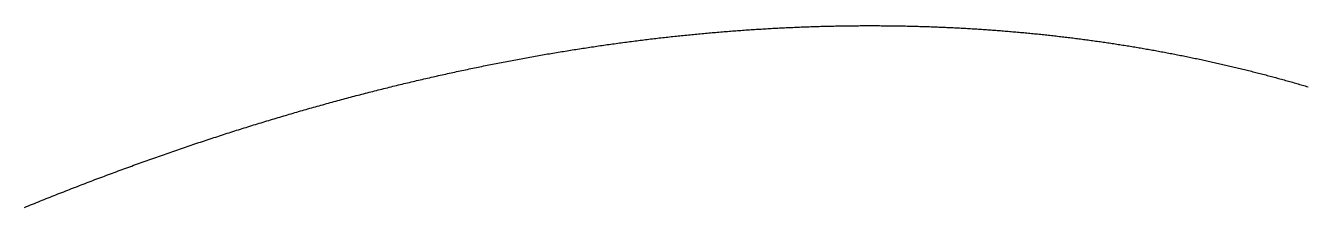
# Model space of a CAD drawing. Header units: millimetres. Extents: x 84 to 218, y -151 to -51.
# Drawn here: x 183.83 to 200.7, y -53.76 to -51.37 of the extents above; entities that cross this region are included whole.
import ezdxf

# ---------------------------------------------------------------- set-up
doc = ezdxf.new("R2010")
doc.units = ezdxf.units.MM
doc.layers.add('BLACK', color=250, linetype='CONTINUOUS')

msp = doc.modelspace()

# ---------------------------------------------------------------- linework, layer by layer
at = {"layer": 'BLACK', "linetype": 'CONTINUOUS'}
for p, q in [((192.934918, -51.452745), (192.957209, -51.450869)), ((192.957209, -51.450869), (192.979488, -51.449014)), ((192.979488, -51.449014), (193.001758, -51.447179)), ((193.001758, -51.447179), (193.024017, -51.445366)), ((193.024017, -51.445366), (193.046268, -51.443574)), ((193.046268, -51.443574), (193.068507, -51.441802)), ((193.068507, -51.441802), (193.090738, -51.440052)), ((193.090738, -51.440052), (193.112956, -51.438322)), ((193.112956, -51.438322), (193.135167, -51.436613)), ((193.135167, -51.436613), (193.157366, -51.434925)), ((193.157366, -51.434925), (193.179557, -51.433257)), ((193.179557, -51.433257), (193.201735, -51.431611)), ((193.201735, -51.431611), (193.223906, -51.429985)), ((193.223906, -51.429985), (193.246064, -51.42838)), ((193.246064, -51.42838), (193.268215, -51.426796)), ((193.268215, -51.426796), (193.290353, -51.425232)), ((193.290353, -51.425232), (193.312484, -51.42369)), ((193.312484, -51.42369), (193.334602, -51.422168)), ((193.334602, -51.422168), (193.356713, -51.420667)), ((193.356713, -51.420667), (193.378811, -51.419186)), ((193.378811, -51.419186), (193.400902, -51.417727)), ((193.400902, -51.417727), (193.42298, -51.416288)), ((193.42298, -51.416288), (193.44505, -51.414869)), ((193.44505, -51.414869), (193.467108, -51.413472)), ((193.467108, -51.413472), (193.489158, -51.412095)), ((193.489158, -51.412095), (193.511196, -51.410738)), ((193.511196, -51.410738), (193.533226, -51.409403)), ((193.533226, -51.409403), (193.555244, -51.408088)), ((193.555244, -51.408088), (193.577254, -51.406793)), ((193.577254, -51.406793), (193.599252, -51.40552)), ((193.599252, -51.40552), (193.621242, -51.404267)), ((193.621242, -51.404267), (193.64322, -51.403034)), ((193.64322, -51.403034), (193.665189, -51.401822)), ((193.665189, -51.401822), (193.687147, -51.400631)), ((193.687147, -51.400631), (193.709097, -51.39946)), ((193.709097, -51.39946), (193.731034, -51.39831)), ((193.731034, -51.39831), (193.752963, -51.39718)), ((193.752963, -51.39718), (193.774881, -51.396071)), ((193.774881, -51.396071), (193.79679, -51.394983)), ((193.79679, -51.394983), (193.818687, -51.393915)), ((193.818687, -51.393915), (193.840576, -51.392867)), ((193.840576, -51.392867), (193.862453, -51.39184)), ((193.862453, -51.39184), (193.884322, -51.390833)), ((193.884322, -51.390833), (193.906179, -51.389847)), ((193.906179, -51.389847), (193.928028, -51.388882)), ((193.928028, -51.388882), (193.949865, -51.387937)), ((193.949865, -51.387937), (193.971693, -51.387012)), ((193.971693, -51.387012), (193.99351, -51.386108)), ((193.99351, -51.386108), (194.015318, -51.385224)), ((194.015318, -51.385224), (194.037115, -51.384361)), ((194.037115, -51.384361), (194.058903, -51.383518)), ((194.058903, -51.383518), (194.080679, -51.382695)), ((194.080679, -51.382695), (194.102447, -51.381893)), ((194.102447, -51.381893), (194.124203, -51.381111)), ((194.124203, -51.381111), (194.145951, -51.38035)), ((194.145951, -51.38035), (194.167687, -51.379609)), ((194.167687, -51.379609), (194.189414, -51.378888)), ((194.189414, -51.378888), (194.21113, -51.378188)), ((194.21113, -51.378188), (194.232837, -51.377508)), ((194.232837, -51.377508), (194.254533, -51.376848)), ((194.254533, -51.376848), (194.27622, -51.376209)), ((194.27622, -51.376209), (194.297895, -51.37559)), ((194.297895, -51.37559), (194.319562, -51.374991)), ((194.319562, -51.374991), (194.341217, -51.374413)), ((194.341217, -51.374413), (194.362864, -51.373855)), ((194.362864, -51.373855), (194.384499, -51.373317)), ((194.384499, -51.373317), (194.406125, -51.372799)), ((194.406125, -51.372799), (194.42774, -51.372302)), ((194.42774, -51.372302), (194.449346, -51.371825)), ((194.449346, -51.371825), (194.47094, -51.371368)), ((194.47094, -51.371368), (194.492527, -51.370931)), ((194.492527, -51.370931), (194.514101, -51.370514)), ((194.514101, -51.370514), (194.535666, -51.370118)), ((194.535666, -51.370118), (194.55722, -51.369742)), ((194.55722, -51.369742), (194.578766, -51.369386)), ((194.578766, -51.369386), (194.600299, -51.36905)), ((194.600299, -51.36905), (194.621825, -51.368735)), ((194.621825, -51.368735), (194.643338, -51.368439)), ((194.643338, -51.368439), (194.664843, -51.368164)), ((194.664843, -51.368164), (194.686336, -51.367909)), ((194.686336, -51.367909), (194.707821, -51.367674)), ((194.707821, -51.367674), (194.729294, -51.367459)), ((194.729294, -51.367459), (194.750758, -51.367264)), ((194.750758, -51.367264), (194.772211, -51.367089)), ((194.772211, -51.367089), (194.793655, -51.366934)), ((194.793655, -51.366934), (194.815087, -51.3668)), ((194.815087, -51.3668), (194.836511, -51.366685)), ((194.836511, -51.366685), (194.857923, -51.366591)), ((194.857923, -51.366591), (194.879327, -51.366516)), ((194.879327, -51.366516), (194.900718, -51.366462)), ((194.900718, -51.366462), (194.922102, -51.366427)), ((194.922102, -51.366427), (194.943473, -51.366413)), ((194.943473, -51.366413), (194.964836, -51.366419)), ((194.964836, -51.366419), (194.986187, -51.366444)), ((194.986187, -51.366444), (195.00753, -51.36649)), ((195.00753, -51.36649), (195.028861, -51.366555)), ((195.028861, -51.366555), (195.050184, -51.366641)), ((195.050184, -51.366641), (195.071494, -51.366746)), ((195.071494, -51.366746), (195.092796, -51.366872)), ((195.092796, -51.366872), (195.114086, -51.367017)), ((195.114086, -51.367017), (195.135368, -51.367183)), ((195.135368, -51.367183), (195.156638, -51.367368)), ((195.156638, -51.367368), (195.1779, -51.367573)), ((195.1779, -51.367573), (195.199149, -51.367798)), ((195.199149, -51.367798), (195.220391, -51.368043)), ((195.220391, -51.368043), (195.24162, -51.368308)), ((195.24162, -51.368308), (195.262841, -51.368593)), ((195.262841, -51.368593), (195.28405, -51.368897)), ((195.28405, -51.368897), (195.30525, -51.369222)), ((195.30525, -51.369222), (195.326439, -51.369566)), ((195.326439, -51.369566), (195.347619, -51.36993)), ((195.347619, -51.36993), (195.368787, -51.370314)), ((195.368787, -51.370314), (195.389947, -51.370718)), ((195.389947, -51.370718), (195.411095, -51.371141)), ((195.411095, -51.371141), (195.432235, -51.371585)), ((195.432235, -51.371585), (195.453362, -51.372048)), ((195.453362, -51.372048), (195.474482, -51.372531)), ((195.474482, -51.372531), (195.495589, -51.373033)), ((195.495589, -51.373033), (195.516688, -51.373556)), ((195.516688, -51.373556), (195.537775, -51.374098)), ((195.537775, -51.374098), (195.558853, -51.37466)), ((195.558853, -51.37466), (195.57992, -51.375242)), ((195.57992, -51.375242), (195.600978, -51.375843)), ((195.600978, -51.375843), (195.622024, -51.376464)), ((195.622024, -51.376464), (195.643062, -51.377105)), ((195.643062, -51.377105), (195.664088, -51.377766)), ((195.664088, -51.377766), (195.685105, -51.378446)), ((195.685105, -51.378446), (195.706111, -51.379146)), ((195.706111, -51.379146), (195.727108, -51.379865)), ((195.727108, -51.379865), (195.748093, -51.380605)), ((195.748093, -51.380605), (195.76907, -51.381364)), ((195.76907, -51.381364), (195.790034, -51.382142)), ((195.790034, -51.382142), (195.810991, -51.38294)), ((195.810991, -51.38294), (195.831935, -51.383758)), ((195.831935, -51.383758), (195.852871, -51.384595)), ((195.852871, -51.384595), (195.873795, -51.385452)), ((195.873795, -51.385452), (195.894711, -51.386329)), ((195.894711, -51.386329), (195.915614, -51.387225)), ((195.915614, -51.387225), (195.936509, -51.388141)), ((195.936509, -51.388141), (195.957393, -51.389076)), ((195.957393, -51.389076), (195.978267, -51.390031)), ((195.978267, -51.390031), (195.99913, -51.391006)), ((195.99913, -51.391006), (196.019985, -51.392)), ((196.019985, -51.392), (196.040827, -51.393013)), ((196.040827, -51.393013), (196.061661, -51.394047)), ((196.061661, -51.394047), (196.082483, -51.395099)), ((196.082483, -51.395099), (196.103297, -51.396171)), ((196.103297, -51.396171), (196.124099, -51.397263)), ((196.124099, -51.397263), (196.144892, -51.398374)), ((196.144892, -51.398374), (196.165673, -51.399505)), ((196.165673, -51.399505), (196.186446, -51.400655)), ((196.186446, -51.400655), (196.207207, -51.401824)), ((196.207207, -51.401824), (196.227959, -51.403013)), ((196.227959, -51.403013), (196.2487, -51.404222)), ((196.2487, -51.404222), (196.269432, -51.40545)), ((196.269432, -51.40545), (196.290152, -51.406697)), ((196.290152, -51.406697), (196.310863, -51.407964)), ((196.310863, -51.407964), (196.331563, -51.40925)), ((196.331563, -51.40925), (196.352254, -51.410555)), ((196.352254, -51.410555), (196.372933, -51.41188)), ((196.372933, -51.41188), (196.393604, -51.413224)), ((196.393604, -51.413224), (196.414263, -51.414588)), ((196.414263, -51.414588), (196.434913, -51.415971)), ((196.434913, -51.415971), (196.455552, -51.417374)), ((196.455552, -51.417374), (196.476182, -51.418795)), ((196.476182, -51.418795), (196.4968, -51.420237)), ((196.4968, -51.420237), (196.517409, -51.421697)), ((196.517409, -51.421697), (196.538007, -51.423177)), ((196.538007, -51.423177), (196.558596, -51.424676)), ((196.558596, -51.424676), (196.579173, -51.426194)), ((196.579173, -51.426194), (196.599742, -51.427732)), ((196.599742, -51.427732), (196.620298, -51.429289)), ((196.620298, -51.429289), (196.640847, -51.430865)), ((196.640847, -51.430865), (196.661383, -51.432461)), ((196.661383, -51.432461), (196.681911, -51.434076)), ((196.681911, -51.434076), (196.702427, -51.43571)), ((196.702427, -51.43571), (196.722934, -51.437363)), ((196.722934, -51.437363), (196.743429, -51.439036)), ((196.743429, -51.439036), (196.763916, -51.440727)), ((196.763916, -51.440727), (196.784391, -51.442438)), ((196.784391, -51.442438), (196.804858, -51.444169)), ((196.804858, -51.444169), (196.825312, -51.445918)), ((196.825312, -51.445918), (196.845758, -51.447687)), ((196.845758, -51.447687), (196.866192, -51.449475)), ((196.866192, -51.449475), (196.886618, -51.451282)), ((196.886618, -51.451282), (196.907032, -51.453108)), ((191.441764, -51.623322), (191.464711, -51.620042)), ((191.464711, -51.620042), (191.487646, -51.616785)), ((191.487646, -51.616785), (191.510573, -51.613548)), ((191.510573, -51.613548), (191.533488, -51.610334)), ((191.533488, -51.610334), (191.556395, -51.60714)), ((191.556395, -51.60714), (191.57929, -51.603969)), ((191.57929, -51.603969), (191.602178, -51.600819)), ((191.602178, -51.600819), (191.625053, -51.597691)), ((191.625053, -51.597691), (191.647921, -51.594584)), ((191.647921, -51.594584), (191.670777, -51.591499)), ((191.670777, -51.591499), (191.693625, -51.588435)), ((191.693625, -51.588435), (191.716461, -51.585393)), ((191.716461, -51.585393), (191.739289, -51.582372)), ((191.739289, -51.582372), (191.762105, -51.579372)), ((191.762105, -51.579372), (191.784914, -51.576394)), ((191.784914, -51.576394), (191.80771, -51.573438)), ((191.80771, -51.573438), (191.830499, -51.570503)), ((191.830499, -51.570503), (191.853276, -51.56759)), ((191.853276, -51.56759), (191.876045, -51.564697)), ((191.876045, -51.564697), (191.898801, -51.561827)), ((191.898801, -51.561827), (191.92155, -51.558978)), ((191.92155, -51.558978), (191.944287, -51.55615)), ((191.944287, -51.55615), (191.967017, -51.553343)), ((191.967017, -51.553343), (191.989734, -51.550558)), ((191.989734, -51.550558), (192.012443, -51.547794)), ((192.012443, -51.547794), (192.03514, -51.545052)), ((192.03514, -51.545052), (192.05783, -51.542331)), ((192.05783, -51.542331), (192.080508, -51.539631)), ((192.080508, -51.539631), (192.103177, -51.536953)), ((192.103177, -51.536953), (192.125835, -51.534296)), ((192.125835, -51.534296), (192.148485, -51.53166)), ((192.148485, -51.53166), (192.171123, -51.529046)), ((192.171123, -51.529046), (192.193753, -51.526452)), ((192.193753, -51.526452), (192.21637, -51.52388)), ((192.21637, -51.52388), (192.238981, -51.52133)), ((192.238981, -51.52133), (192.261579, -51.5188)), ((192.261579, -51.5188), (192.284169, -51.516292)), ((192.284169, -51.516292), (192.306747, -51.513805)), ((192.306747, -51.513805), (192.329317, -51.511339)), ((192.329317, -51.511339), (192.351875, -51.508895)), ((192.351875, -51.508895), (192.374426, -51.506471)), ((192.374426, -51.506471), (192.396964, -51.504069)), ((192.396964, -51.504069), (192.419495, -51.501688)), ((192.419495, -51.501688), (192.442013, -51.499328)), ((192.442013, -51.499328), (192.464524, -51.49699)), ((192.464524, -51.49699), (192.487022, -51.494672)), ((192.487022, -51.494672), (192.509513, -51.492376)), ((192.509513, -51.492376), (192.531991, -51.4901)), ((192.531991, -51.4901), (192.554462, -51.487846)), ((192.554462, -51.487846), (192.576921, -51.485613)), ((192.576921, -51.485613), (192.599372, -51.483401)), ((192.599372, -51.483401), (192.62181, -51.48121)), ((192.62181, -51.48121), (192.644241, -51.47904)), ((192.644241, -51.47904), (192.66666, -51.476892)), ((192.66666, -51.476892), (192.689071, -51.474764)), ((192.689071, -51.474764), (192.711469, -51.472657)), ((192.711469, -51.472657), (192.73386, -51.470571)), ((192.73386, -51.470571), (192.756239, -51.468507)), ((192.756239, -51.468507), (192.77861, -51.466463)), ((192.77861, -51.466463), (192.800969, -51.46444)), ((192.800969, -51.46444), (192.82332, -51.462439)), ((192.82332, -51.462439), (192.845658, -51.460458)), ((192.845658, -51.460458), (192.867989, -51.458498)), ((192.867989, -51.458498), (192.890308, -51.45656)), ((192.890308, -51.45656), (192.912619, -51.454642)), ((192.912619, -51.454642), (192.934918, -51.452745)), ((196.907032, -51.453108), (196.927437, -51.454953)), ((196.927437, -51.454953), (196.94783, -51.456818)), ((196.94783, -51.456818), (196.968215, -51.458701)), ((196.968215, -51.458701), (196.988588, -51.460604)), ((196.988588, -51.460604), (197.008952, -51.462526)), ((197.008952, -51.462526), (197.029304, -51.464467)), ((197.029304, -51.464467), (197.049648, -51.466427)), ((197.049648, -51.466427), (197.06998, -51.468406)), ((197.06998, -51.468406), (197.090303, -51.470405)), ((197.090303, -51.470405), (197.110615, -51.472422)), ((197.110615, -51.472422), (197.130917, -51.474459)), ((197.130917, -51.474459), (197.151208, -51.476514)), ((197.151208, -51.476514), (197.171491, -51.478589)), ((197.171491, -51.478589), (197.191761, -51.480683)), ((197.191761, -51.480683), (197.212023, -51.482796)), ((197.212023, -51.482796), (197.232273, -51.484927)), ((197.232273, -51.484927), (197.252515, -51.487078)), ((197.252515, -51.487078), (197.272744, -51.489248)), ((197.272744, -51.489248), (197.292965, -51.491437)), ((197.292965, -51.491437), (197.313175, -51.493645)), ((197.313175, -51.493645), (197.333375, -51.495872)), ((197.333375, -51.495872), (197.353564, -51.498118)), ((197.353564, -51.498118), (197.373744, -51.500383)), ((197.373744, -51.500383), (197.393912, -51.502666)), ((197.393912, -51.502666), (197.414072, -51.504969)), ((197.414072, -51.504969), (197.434219, -51.507291)), ((197.434219, -51.507291), (197.454359, -51.509632)), ((197.454359, -51.509632), (197.474486, -51.511991)), ((197.474486, -51.511991), (197.494604, -51.51437)), ((197.494604, -51.51437), (197.514711, -51.516768)), ((197.514711, -51.516768), (197.534809, -51.519184)), ((197.534809, -51.519184), (197.554896, -51.521619)), ((197.554896, -51.521619), (197.574974, -51.524074)), ((197.574974, -51.524074), (197.595039, -51.526547)), ((197.595039, -51.526547), (197.615097, -51.529039)), ((197.615097, -51.529039), (197.635142, -51.53155)), ((197.635142, -51.53155), (197.655179, -51.53408)), ((197.655179, -51.53408), (197.675204, -51.536628)), ((197.675204, -51.536628), (197.69522, -51.539196)), ((197.69522, -51.539196), (197.715224, -51.541782)), ((197.715224, -51.541782), (197.73522, -51.544388)), ((197.73522, -51.544388), (197.755204, -51.547012)), ((197.755204, -51.547012), (197.775179, -51.549655)), ((197.775179, -51.549655), (197.795143, -51.552316)), ((197.795143, -51.552316), (197.815098, -51.554997)), ((197.815098, -51.554997), (197.835041, -51.557696)), ((197.835041, -51.557696), (197.854975, -51.560414)), ((197.854975, -51.560414), (197.874898, -51.563151)), ((197.874898, -51.563151), (197.894812, -51.565907)), ((197.894812, -51.565907), (197.914714, -51.568681)), ((197.914714, -51.568681), (197.934607, -51.571475)), ((197.934607, -51.571475), (197.954489, -51.574286)), ((197.954489, -51.574286), (197.974361, -51.577117)), ((197.974361, -51.577117), (197.994222, -51.579967)), ((197.994222, -51.579967), (198.014075, -51.582835)), ((198.014075, -51.582835), (198.033915, -51.585722)), ((198.033915, -51.585722), (198.053747, -51.588628)), ((198.053747, -51.588628), (198.073567, -51.591552)), ((198.073567, -51.591552), (198.093379, -51.594495)), ((198.093379, -51.594495), (198.113178, -51.597457)), ((198.113178, -51.597457), (198.132969, -51.600437)), ((198.132969, -51.600437), (198.152748, -51.603436)), ((198.152748, -51.603436), (198.172519, -51.606454)), ((198.172519, -51.606454), (198.192278, -51.609491)), ((198.192278, -51.609491), (198.212027, -51.612546)), ((198.212027, -51.612546), (198.231766, -51.615619)), ((198.231766, -51.615619), (198.251495, -51.618712)), ((198.251495, -51.618712), (198.271213, -51.621823)), ((190.39905, -51.793439), (190.422435, -51.789177)), ((190.422435, -51.789177), (190.445813, -51.784935)), ((190.445813, -51.784935), (190.469179, -51.780716)), ((190.469179, -51.780716), (190.492538, -51.776519)), ((190.492538, -51.776519), (190.515884, -51.772345)), ((190.515884, -51.772345), (190.539223, -51.768192)), ((190.539223, -51.768192), (190.56255, -51.764061)), ((190.56255, -51.764061), (190.585869, -51.759952)), ((190.585869, -51.759952), (190.609177, -51.755866)), ((190.609177, -51.755866), (190.632477, -51.751801)), ((190.632477, -51.751801), (190.655765, -51.747758)), ((190.655765, -51.747758), (190.679045, -51.743738)), ((190.679045, -51.743738), (190.702313, -51.739739)), ((190.702313, -51.739739), (190.725574, -51.735762)), ((190.725574, -51.735762), (190.748823, -51.731808)), ((190.748823, -51.731808), (190.772065, -51.727875)), ((190.772065, -51.727875), (190.795294, -51.723964)), ((190.795294, -51.723964), (190.818516, -51.720075)), ((190.818516, -51.720075), (190.841725, -51.716208)), ((190.841725, -51.716208), (190.864928, -51.712363)), ((190.864928, -51.712363), (190.888118, -51.70854)), ((190.888118, -51.70854), (190.9113, -51.704738)), ((190.9113, -51.704738), (190.934471, -51.700959)), ((190.934471, -51.700959), (190.957634, -51.697201)), ((190.957634, -51.697201), (190.980785, -51.693465)), ((190.980785, -51.693465), (191.003928, -51.689751)), ((191.003928, -51.689751), (191.02706, -51.686059)), ((191.02706, -51.686059), (191.050183, -51.682389)), ((191.050183, -51.682389), (191.073295, -51.678741)), ((191.073295, -51.678741), (191.096399, -51.675114)), ((191.096399, -51.675114), (191.119491, -51.671509)), ((191.119491, -51.671509), (191.142576, -51.667926)), ((191.142576, -51.667926), (191.165648, -51.664365)), ((191.165648, -51.664365), (191.188713, -51.660825)), ((191.188713, -51.660825), (191.211766, -51.657307)), ((191.211766, -51.657307), (191.234811, -51.653811)), ((191.234811, -51.653811), (191.257845, -51.650337)), ((191.257845, -51.650337), (191.28087, -51.646884)), ((191.28087, -51.646884), (191.303884, -51.643453)), ((191.303884, -51.643453), (191.32689, -51.640043)), ((191.32689, -51.640043), (191.349883, -51.636656)), ((191.349883, -51.636656), (191.372869, -51.63329)), ((191.372869, -51.63329), (191.395844, -51.629946)), ((191.395844, -51.629946), (191.41881, -51.626623)), ((191.41881, -51.626623), (191.441764, -51.623322)), ((198.271213, -51.621823), (198.290922, -51.624953)), ((198.290922, -51.624953), (198.310619, -51.628101)), ((198.310619, -51.628101), (198.330307, -51.631268)), ((198.330307, -51.631268), (198.349984, -51.634454)), ((198.349984, -51.634454), (198.369652, -51.637658)), ((198.369652, -51.637658), (198.389308, -51.64088)), ((198.389308, -51.64088), (198.408955, -51.644122)), ((198.408955, -51.644122), (198.428591, -51.647382)), ((198.428591, -51.647382), (198.448218, -51.65066)), ((198.448218, -51.65066), (198.467833, -51.653957)), ((198.467833, -51.653957), (198.487439, -51.657273)), ((198.487439, -51.657273), (198.507034, -51.660607)), ((198.507034, -51.660607), (198.52662, -51.66396)), ((198.52662, -51.66396), (198.546194, -51.667331)), ((198.546194, -51.667331), (198.56576, -51.670721)), ((198.56576, -51.670721), (198.585313, -51.674129)), ((198.585313, -51.674129), (198.604858, -51.677556)), ((198.604858, -51.677556), (198.624392, -51.681001)), ((198.624392, -51.681001), (198.643916, -51.684465)), ((198.643916, -51.684465), (198.663429, -51.687947)), ((198.663429, -51.687947), (198.682932, -51.691448)), ((198.682932, -51.691448), (198.702425, -51.694967)), ((198.702425, -51.694967), (198.721908, -51.698505)), ((198.721908, -51.698505), (198.74138, -51.702061)), ((198.74138, -51.702061), (198.760843, -51.705636)), ((198.760843, -51.705636), (198.780294, -51.709229)), ((198.780294, -51.709229), (198.799736, -51.71284)), ((198.799736, -51.71284), (198.819167, -51.71647)), ((198.819167, -51.71647), (198.838589, -51.720119)), ((198.838589, -51.720119), (198.857999, -51.723785)), ((198.857999, -51.723785), (198.8774, -51.727471)), ((198.8774, -51.727471), (198.89679, -51.731174)), ((198.89679, -51.731174), (198.916171, -51.734897)), ((198.916171, -51.734897), (198.93554, -51.738637)), ((198.93554, -51.738637), (198.9549, -51.742396)), ((198.9549, -51.742396), (198.974249, -51.746173)), ((198.974249, -51.746173), (198.993589, -51.749969)), ((198.993589, -51.749969), (199.012917, -51.753783)), ((199.012917, -51.753783), (199.032236, -51.757615)), ((199.032236, -51.757615), (199.051544, -51.761466)), ((199.051544, -51.761466), (199.070843, -51.765335)), ((199.070843, -51.765335), (199.09013, -51.769222)), ((199.09013, -51.769222), (199.109408, -51.773128)), ((199.109408, -51.773128), (199.128675, -51.777052)), ((199.128675, -51.777052), (199.147932, -51.780994)), ((199.147932, -51.780994), (199.167179, -51.784955)), ((199.167179, -51.784955), (199.186416, -51.788934)), ((199.186416, -51.788934), (199.205642, -51.792931)), ((189.55068, -51.961728), (189.574413, -51.956662)), ((189.574413, -51.956662), (189.59814, -51.951618)), ((189.59814, -51.951618), (189.621854, -51.946597)), ((189.621854, -51.946597), (189.645561, -51.941598)), ((189.645561, -51.941598), (189.669256, -51.936622)), ((189.669256, -51.936622), (189.692944, -51.931667)), ((189.692944, -51.931667), (189.71662, -51.926736)), ((189.71662, -51.926736), (189.740289, -51.921827)), ((189.740289, -51.921827), (189.763945, -51.916941)), ((189.763945, -51.916941), (189.787595, -51.912076)), ((189.787595, -51.912076), (189.811232, -51.907235)), ((189.811232, -51.907235), (189.834862, -51.902415)), ((189.834862, -51.902415), (189.85848, -51.897619)), ((189.85848, -51.897619), (189.882091, -51.892844)), ((189.882091, -51.892844), (189.905689, -51.888092)), ((189.905689, -51.888092), (189.929281, -51.883362)), ((189.929281, -51.883362), (189.95286, -51.878654)), ((189.95286, -51.878654), (189.976432, -51.873969)), ((189.976432, -51.873969), (189.999992, -51.869306)), ((189.999992, -51.869306), (190.023545, -51.864665)), ((190.023545, -51.864665), (190.047085, -51.860047)), ((190.047085, -51.860047), (190.070619, -51.855451)), ((190.070619, -51.855451), (190.09414, -51.850877)), ((190.09414, -51.850877), (190.117654, -51.846326)), ((190.117654, -51.846326), (190.141156, -51.841797)), ((190.141156, -51.841797), (190.16465, -51.837289)), ((190.16465, -51.837289), (190.188133, -51.832805)), ((190.188133, -51.832805), (190.211608, -51.828342)), ((190.211608, -51.828342), (190.235071, -51.823902)), ((190.235071, -51.823902), (190.258527, -51.819483)), ((190.258527, -51.819483), (190.28197, -51.815088)), ((190.28197, -51.815088), (190.305407, -51.810713)), ((190.305407, -51.810713), (190.328831, -51.806362)), ((190.328831, -51.806362), (190.352248, -51.802032)), ((190.352248, -51.802032), (190.375653, -51.797725)), ((190.375653, -51.797725), (190.39905, -51.793439)), ((199.205642, -51.792931), (199.224858, -51.796947)), ((199.224858, -51.796947), (199.244063, -51.80098)), ((199.244063, -51.80098), (199.26326, -51.805033)), ((199.26326, -51.805033), (199.282444, -51.809103)), ((199.282444, -51.809103), (199.30162, -51.813192)), ((199.30162, -51.813192), (199.320784, -51.817299)), ((199.320784, -51.817299), (199.339939, -51.821424)), ((199.339939, -51.821424), (199.359083, -51.825567)), ((199.359083, -51.825567), (199.378218, -51.829729)), ((199.378218, -51.829729), (199.397341, -51.833909)), ((199.397341, -51.833909), (199.416455, -51.838107)), ((199.416455, -51.838107), (199.435557, -51.842324)), ((199.435557, -51.842324), (199.454651, -51.846558)), ((199.454651, -51.846558), (199.473733, -51.850811)), ((199.473733, -51.850811), (199.492806, -51.855082)), ((199.492806, -51.855082), (199.511868, -51.859371)), ((199.511868, -51.859371), (199.53092, -51.863679)), ((199.53092, -51.863679), (199.549962, -51.868004)), ((199.549962, -51.868004), (199.568994, -51.872348)), ((199.568994, -51.872348), (199.588014, -51.87671)), ((199.588014, -51.87671), (199.607026, -51.88109)), ((199.607026, -51.88109), (199.626026, -51.885488)), ((199.626026, -51.885488), (199.645017, -51.889905)), ((199.645017, -51.889905), (199.663996, -51.894339)), ((199.663996, -51.894339), (199.682967, -51.898792)), ((199.682967, -51.898792), (199.701926, -51.903263)), ((199.701926, -51.903263), (199.720876, -51.907752)), ((199.720876, -51.907752), (199.739814, -51.912259)), ((199.739814, -51.912259), (199.758744, -51.916784)), ((199.758744, -51.916784), (199.777662, -51.921327)), ((199.777662, -51.921327), (199.796571, -51.925889)), ((199.796571, -51.925889), (199.815468, -51.930468)), ((199.815468, -51.930468), (199.834357, -51.935066)), ((199.834357, -51.935066), (199.853234, -51.939682)), ((199.853234, -51.939682), (199.872102, -51.944316)), ((199.872102, -51.944316), (199.890958, -51.948967)), ((199.890958, -51.948967), (199.909805, -51.953637)), ((199.909805, -51.953637), (199.928641, -51.958325)), ((199.928641, -51.958325), (199.947468, -51.963032)), ((188.810149, -52.130003), (188.834182, -52.124233)), ((188.834182, -52.124233), (188.858202, -52.118487)), ((188.858202, -52.118487), (188.882216, -52.112763)), ((188.882216, -52.112763), (188.906217, -52.107063)), ((188.906217, -52.107063), (188.930211, -52.101384)), ((188.930211, -52.101384), (188.954194, -52.09573)), ((188.954194, -52.09573), (188.978169, -52.090097)), ((188.978169, -52.090097), (189.002132, -52.084488)), ((189.002132, -52.084488), (189.026088, -52.0789)), ((189.026088, -52.0789), (189.050033, -52.073337)), ((189.050033, -52.073337), (189.07397, -52.067795)), ((189.07397, -52.067795), (189.097895, -52.062277)), ((189.097895, -52.062277), (189.121813, -52.05678)), ((189.121813, -52.05678), (189.145719, -52.051308)), ((189.145719, -52.051308), (189.169618, -52.045857)), ((189.169618, -52.045857), (189.193505, -52.040429)), ((189.193505, -52.040429), (189.217385, -52.035024)), ((189.217385, -52.035024), (189.241253, -52.029642)), ((189.241253, -52.029642), (189.265114, -52.024282)), ((189.265114, -52.024282), (189.288962, -52.018945)), ((189.288962, -52.018945), (189.312804, -52.01363)), ((189.312804, -52.01363), (189.336633, -52.008338)), ((189.336633, -52.008338), (189.360456, -52.003069)), ((189.360456, -52.003069), (189.384266, -51.997823)), ((189.384266, -51.997823), (189.408069, -51.992598)), ((189.408069, -51.992598), (189.431861, -51.987397)), ((189.431861, -51.987397), (189.455645, -51.982218)), ((189.455645, -51.982218), (189.479417, -51.977062)), ((189.479417, -51.977062), (189.503181, -51.971928)), ((189.503181, -51.971928), (189.526934, -51.966817)), ((189.526934, -51.966817), (189.55068, -51.961728)), ((199.947468, -51.963032), (199.966284, -51.967755)), ((199.966284, -51.967755), (199.98509, -51.972498)), ((199.98509, -51.972498), (200.003885, -51.977258)), ((200.003885, -51.977258), (200.022671, -51.982036)), ((200.022671, -51.982036), (200.041445, -51.986832)), ((200.041445, -51.986832), (200.06021, -51.991647)), ((200.06021, -51.991647), (200.078964, -51.996479)), ((200.078964, -51.996479), (200.097709, -52.001329)), ((200.097709, -52.001329), (200.116442, -52.006197)), ((200.116442, -52.006197), (200.135167, -52.011084)), ((200.135167, -52.011084), (200.15388, -52.015988)), ((200.15388, -52.015988), (200.172583, -52.02091)), ((200.172583, -52.02091), (200.191276, -52.02585)), ((200.191276, -52.02585), (200.209959, -52.030809)), ((200.209959, -52.030809), (200.228631, -52.035785)), ((200.228631, -52.035785), (200.247293, -52.040779)), ((200.247293, -52.040779), (200.265945, -52.045791)), ((200.265945, -52.045791), (200.284587, -52.050821)), ((200.284587, -52.050821), (200.303218, -52.055869)), ((200.303218, -52.055869), (200.321839, -52.060935)), ((200.321839, -52.060935), (200.340449, -52.066019)), ((200.340449, -52.066019), (200.359051, -52.071121)), ((200.359051, -52.071121), (200.37764, -52.076241)), ((200.37764, -52.076241), (200.396221, -52.081378)), ((200.396221, -52.081378), (200.41479, -52.086534)), ((200.41479, -52.086534), (200.43335, -52.091707)), ((200.43335, -52.091707), (200.451899, -52.096899)), ((200.451899, -52.096899), (200.470438, -52.102108)), ((200.470438, -52.102108), (200.488967, -52.107335)), ((200.488967, -52.107335), (200.507486, -52.11258)), ((200.507486, -52.11258), (200.525993, -52.117843)), ((200.525993, -52.117843), (200.544492, -52.123124)), ((200.544492, -52.123124), (200.562979, -52.128423)), ((188.133434, -52.300866), (188.157731, -52.294452)), ((188.157731, -52.294452), (188.182016, -52.288062)), ((188.182016, -52.288062), (188.206294, -52.281695)), ((188.206294, -52.281695), (188.23056, -52.275351)), ((188.23056, -52.275351), (188.25482, -52.269029)), ((188.25482, -52.269029), (188.279067, -52.262732)), ((188.279067, -52.262732), (188.303308, -52.256457)), ((188.303308, -52.256457), (188.327536, -52.250205)), ((188.327536, -52.250205), (188.351758, -52.243976)), ((188.351758, -52.243976), (188.375968, -52.237771)), ((188.375968, -52.237771), (188.400171, -52.231588)), ((188.400171, -52.231588), (188.424361, -52.225429)), ((188.424361, -52.225429), (188.448545, -52.219292)), ((188.448545, -52.219292), (188.472717, -52.213179)), ((188.472717, -52.213179), (188.496882, -52.207088)), ((188.496882, -52.207088), (188.521036, -52.201021)), ((188.521036, -52.201021), (188.545182, -52.194977)), ((188.545182, -52.194977), (188.569316, -52.188956)), ((188.569316, -52.188956), (188.593443, -52.182957)), ((188.593443, -52.182957), (188.617558, -52.176982)), ((188.617558, -52.176982), (188.641667, -52.171029)), ((188.641667, -52.171029), (188.665763, -52.165099)), ((188.665763, -52.165099), (188.689852, -52.159193)), ((188.689852, -52.159193), (188.71393, -52.153309)), ((188.71393, -52.153309), (188.738, -52.147448)), ((188.738, -52.147448), (188.762059, -52.14161)), ((188.762059, -52.14161), (188.78611, -52.135795)), ((188.78611, -52.135795), (188.810149, -52.130003)), ((200.562979, -52.128423), (200.581457, -52.133739)), ((200.581457, -52.133739), (200.599923, -52.139073)), ((200.599923, -52.139073), (200.618381, -52.144426)), ((200.618381, -52.144426), (200.636827, -52.149796)), ((200.636827, -52.149796), (200.655264, -52.155184)), ((200.655264, -52.155184), (200.673689, -52.160589)), ((200.673689, -52.160589), (200.692106, -52.166013)), ((200.692106, -52.166013), (200.710511, -52.171455)), ((187.523001, -52.468769), (187.547529, -52.461772)), ((187.547529, -52.461772), (187.57205, -52.454799)), ((187.57205, -52.454799), (187.596559, -52.44785)), ((187.596559, -52.44785), (187.621062, -52.440924)), ((187.621062, -52.440924), (187.645553, -52.434021)), ((187.645553, -52.434021), (187.670037, -52.427142)), ((187.670037, -52.427142), (187.694509, -52.420286)), ((187.694509, -52.420286), (187.718974, -52.413453)), ((187.718974, -52.413453), (187.743428, -52.406644)), ((187.743428, -52.406644), (187.767874, -52.399858)), ((187.767874, -52.399858), (187.792309, -52.393096)), ((187.792309, -52.393096), (187.816737, -52.386357)), ((187.816737, -52.386357), (187.841154, -52.379641)), ((187.841154, -52.379641), (187.865563, -52.372948)), ((187.865563, -52.372948), (187.889961, -52.366279)), ((187.889961, -52.366279), (187.914351, -52.359633)), ((187.914351, -52.359633), (187.93873, -52.353011)), ((187.93873, -52.353011), (187.963102, -52.346411)), ((187.963102, -52.346411), (187.987462, -52.339835)), ((187.987462, -52.339835), (188.011816, -52.333282)), ((188.011816, -52.333282), (188.036157, -52.326753)), ((188.036157, -52.326753), (188.060491, -52.320246)), ((188.060491, -52.320246), (188.084814, -52.313763)), ((188.084814, -52.313763), (188.10913, -52.307303)), ((188.10913, -52.307303), (188.133434, -52.300866)), ((186.956272, -52.636183), (186.981015, -52.628644)), ((186.981015, -52.628644), (187.005747, -52.621129)), ((187.005747, -52.621129), (187.030471, -52.613638)), ((187.030471, -52.613638), (187.055184, -52.60617)), ((187.055184, -52.60617), (187.07989, -52.598726)), ((187.07989, -52.598726), (187.104585, -52.591306)), ((187.104585, -52.591306), (187.129272, -52.583909)), ((187.129272, -52.583909), (187.153949, -52.576536)), ((187.153949, -52.576536), (187.178618, -52.569186)), ((187.178618, -52.569186), (187.203275, -52.561861)), ((187.203275, -52.561861), (187.227926, -52.554558)), ((187.227926, -52.554558), (187.252566, -52.54728)), ((187.252566, -52.54728), (187.277198, -52.540025)), ((187.277198, -52.540025), (187.301819, -52.532793)), ((187.301819, -52.532793), (187.326433, -52.525585)), ((187.326433, -52.525585), (187.351035, -52.518401)), ((187.351035, -52.518401), (187.37563, -52.51124)), ((187.37563, -52.51124), (187.400214, -52.504103)), ((187.400214, -52.504103), (187.424791, -52.496989)), ((187.424791, -52.496989), (187.449356, -52.489899)), ((187.449356, -52.489899), (187.473914, -52.482832)), ((187.473914, -52.482832), (187.498461, -52.475789)), ((187.498461, -52.475789), (187.523001, -52.468769)), ((186.409639, -52.808056), (186.434583, -52.799993)), ((186.434583, -52.799993), (186.459516, -52.791954)), ((186.459516, -52.791954), (186.484441, -52.783938)), ((186.484441, -52.783938), (186.509356, -52.775947)), ((186.509356, -52.775947), (186.534263, -52.76798)), ((186.534263, -52.76798), (186.559159, -52.760037)), ((186.559159, -52.760037), (186.584048, -52.752117)), ((186.584048, -52.752117), (186.608926, -52.744221)), ((186.608926, -52.744221), (186.633797, -52.736349)), ((186.633797, -52.736349), (186.658657, -52.728501)), ((186.658657, -52.728501), (186.68351, -52.720677)), ((186.68351, -52.720677), (186.708351, -52.712877)), ((186.708351, -52.712877), (186.733185, -52.7051)), ((186.733185, -52.7051), (186.758008, -52.697348)), ((186.758008, -52.697348), (186.782825, -52.689619)), ((186.782825, -52.689619), (186.807629, -52.681914)), ((186.807629, -52.681914), (186.832427, -52.674233)), ((186.832427, -52.674233), (186.857214, -52.666575)), ((186.857214, -52.666575), (186.881993, -52.658941)), ((186.881993, -52.658941), (186.906761, -52.651332)), ((186.906761, -52.651332), (186.931523, -52.643745)), ((186.931523, -52.643745), (186.956272, -52.636183)), ((185.908886, -52.974367), (185.93401, -52.965822)), ((185.93401, -52.965822), (185.959123, -52.957302)), ((185.959123, -52.957302), (185.98423, -52.948805)), ((185.98423, -52.948805), (186.009325, -52.940333)), ((186.009325, -52.940333), (186.034414, -52.931885)), ((186.034414, -52.931885), (186.059491, -52.923462)), ((186.059491, -52.923462), (186.084561, -52.915062)), ((186.084561, -52.915062), (186.109621, -52.906686)), ((186.109621, -52.906686), (186.134673, -52.898335)), ((186.134673, -52.898335), (186.159714, -52.890008)), ((186.159714, -52.890008), (186.184749, -52.881704)), ((186.184749, -52.881704), (186.209772, -52.873425)), ((186.209772, -52.873425), (186.234788, -52.86517)), ((186.234788, -52.86517), (186.259793, -52.856939)), ((186.259793, -52.856939), (186.284791, -52.848731)), ((186.284791, -52.848731), (186.309778, -52.840549)), ((186.309778, -52.840549), (186.334758, -52.832389)), ((186.334758, -52.832389), (186.359727, -52.824254)), ((186.359727, -52.824254), (186.384689, -52.816143)), ((186.384689, -52.816143), (186.409639, -52.808056)), ((185.429843, -53.141322), (185.455135, -53.132317)), ((185.455135, -53.132317), (185.48042, -53.123334)), ((185.48042, -53.123334), (185.505694, -53.114378)), ((185.505694, -53.114378), (185.530962, -53.105444)), ((185.530962, -53.105444), (185.556218, -53.096536)), ((185.556218, -53.096536), (185.581468, -53.087651)), ((185.581468, -53.087651), (185.606707, -53.078792)), ((185.606707, -53.078792), (185.631939, -53.069956)), ((185.631939, -53.069956), (185.657159, -53.061145)), ((185.657159, -53.061145), (185.682373, -53.052357)), ((185.682373, -53.052357), (185.707576, -53.043595)), ((185.707576, -53.043595), (185.732772, -53.034856)), ((185.732772, -53.034856), (185.757957, -53.026143)), ((185.757957, -53.026143), (185.783136, -53.017452)), ((185.783136, -53.017452), (185.808303, -53.008787)), ((185.808303, -53.008787), (185.833463, -53.000145)), ((185.833463, -53.000145), (185.858612, -52.991528)), ((185.858612, -52.991528), (185.883755, -52.982935)), ((185.883755, -52.982935), (185.908886, -52.974367)), ((184.947591, -53.317088), (184.973053, -53.307616)), ((184.973053, -53.307616), (184.998504, -53.29817)), ((184.998504, -53.29817), (185.023949, -53.288747)), ((185.023949, -53.288747), (185.049382, -53.279349)), ((185.049382, -53.279349), (185.074809, -53.269975)), ((185.074809, -53.269975), (185.100225, -53.260627)), ((185.100225, -53.260627), (185.125634, -53.251302)), ((185.125634, -53.251302), (185.151033, -53.242003)), ((185.151033, -53.242003), (185.176424, -53.232728)), ((185.176424, -53.232728), (185.201805, -53.223477)), ((185.201805, -53.223477), (185.227179, -53.214251)), ((185.227179, -53.214251), (185.252542, -53.205049)), ((185.252542, -53.205049), (185.277898, -53.195872)), ((185.277898, -53.195872), (185.303243, -53.18672)), ((185.303243, -53.18672), (185.328582, -53.177591)), ((185.328582, -53.177591), (185.353909, -53.168488)), ((185.353909, -53.168488), (185.37923, -53.159408)), ((185.37923, -53.159408), (185.40454, -53.150353)), ((185.40454, -53.150353), (185.429843, -53.141322)), ((184.513416, -53.481883), (184.539025, -53.471991)), ((184.539025, -53.471991), (184.564627, -53.462124)), ((184.564627, -53.462124), (184.590218, -53.452282)), ((184.590218, -53.452282), (184.615802, -53.442464)), ((184.615802, -53.442464), (184.641376, -53.432672)), ((184.641376, -53.432672), (184.666943, -53.422904)), ((184.666943, -53.422904), (184.692499, -53.413161)), ((184.692499, -53.413161), (184.718049, -53.403443)), ((184.718049, -53.403443), (184.743588, -53.393749)), ((184.743588, -53.393749), (184.76912, -53.38408)), ((184.76912, -53.38408), (184.794641, -53.374436)), ((184.794641, -53.374436), (184.820156, -53.364816)), ((184.820156, -53.364816), (184.845659, -53.355222)), ((184.845659, -53.355222), (184.871157, -53.345651)), ((184.871157, -53.345651), (184.896643, -53.336106)), ((184.896643, -53.336106), (184.922123, -53.326584)), ((184.922123, -53.326584), (184.947591, -53.317088)), ((184.076729, -53.653847), (184.102486, -53.643531)), ((184.102486, -53.643531), (184.128233, -53.633242)), ((184.128233, -53.633242), (184.153973, -53.622976)), ((184.153973, -53.622976), (184.179703, -53.612737)), ((184.179703, -53.612737), (184.205426, -53.602521)), ((184.205426, -53.602521), (184.231138, -53.592332)), ((184.231138, -53.592332), (184.256844, -53.582166)), ((184.256844, -53.582166), (184.282539, -53.572026)), ((184.282539, -53.572026), (184.308228, -53.56191)), ((184.308228, -53.56191), (184.333906, -53.55182)), ((184.333906, -53.55182), (184.359577, -53.541754)), ((184.359577, -53.541754), (184.385237, -53.531714)), ((184.385237, -53.531714), (184.410892, -53.521698)), ((184.410892, -53.521698), (184.436535, -53.511707)), ((184.436535, -53.511707), (184.462171, -53.50174)), ((184.462171, -53.50174), (184.487797, -53.4918)), ((184.487797, -53.4918), (184.513416, -53.481883)), ((183.818692, -53.758373), (183.844536, -53.747807)), ((183.844536, -53.747807), (183.870368, -53.737267)), ((183.870368, -53.737267), (183.896194, -53.726751)), ((183.896194, -53.726751), (183.92201, -53.716262)), ((183.92201, -53.716262), (183.947819, -53.705796)), ((183.947819, -53.705796), (183.973617, -53.695357)), ((183.973617, -53.695357), (183.999409, -53.684941)), ((183.999409, -53.684941), (184.02519, -53.674552)), ((184.02519, -53.674552), (184.050965, -53.664186)), ((184.050965, -53.664186), (184.076729, -53.653847))]:
    msp.add_line(p, q, dxfattribs=at)

doc.saveas('drawing.dxf')
